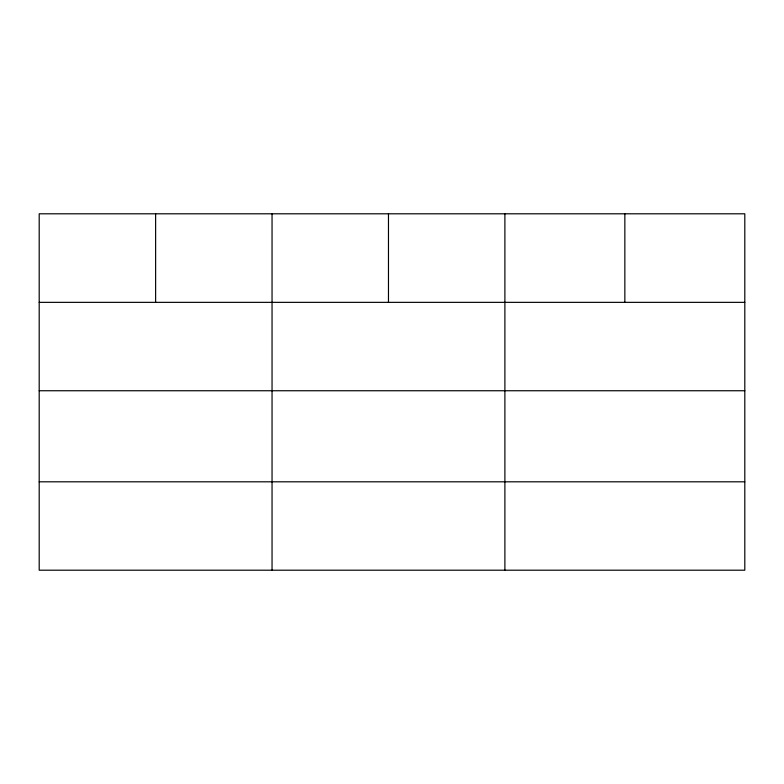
<?xml version="1.0" encoding="UTF-8"?>
<svg xmlns="http://www.w3.org/2000/svg" width="784" height="784" viewBox="0 0 784 784"><rect width="100%" height="100%" fill="white"/><g stroke="black" fill="none" stroke-linecap="round" stroke-linejoin="round"><path stroke-width="1.18" d="M744.8 390.746L744.8 213.797L39.2 213.797L39.2 570.203L744.8 570.203L744.8 390.746L39.2 390.746M39.2 302.35L744.8 302.35M39.2 481.807L744.8 481.807M624.848 213.797L624.848 302.35M504.896 213.797L504.896 570.203M388.472 213.797L388.472 302.35M272.048 213.797L272.048 570.203M155.624 213.797L155.624 302.35"/></g></svg>
